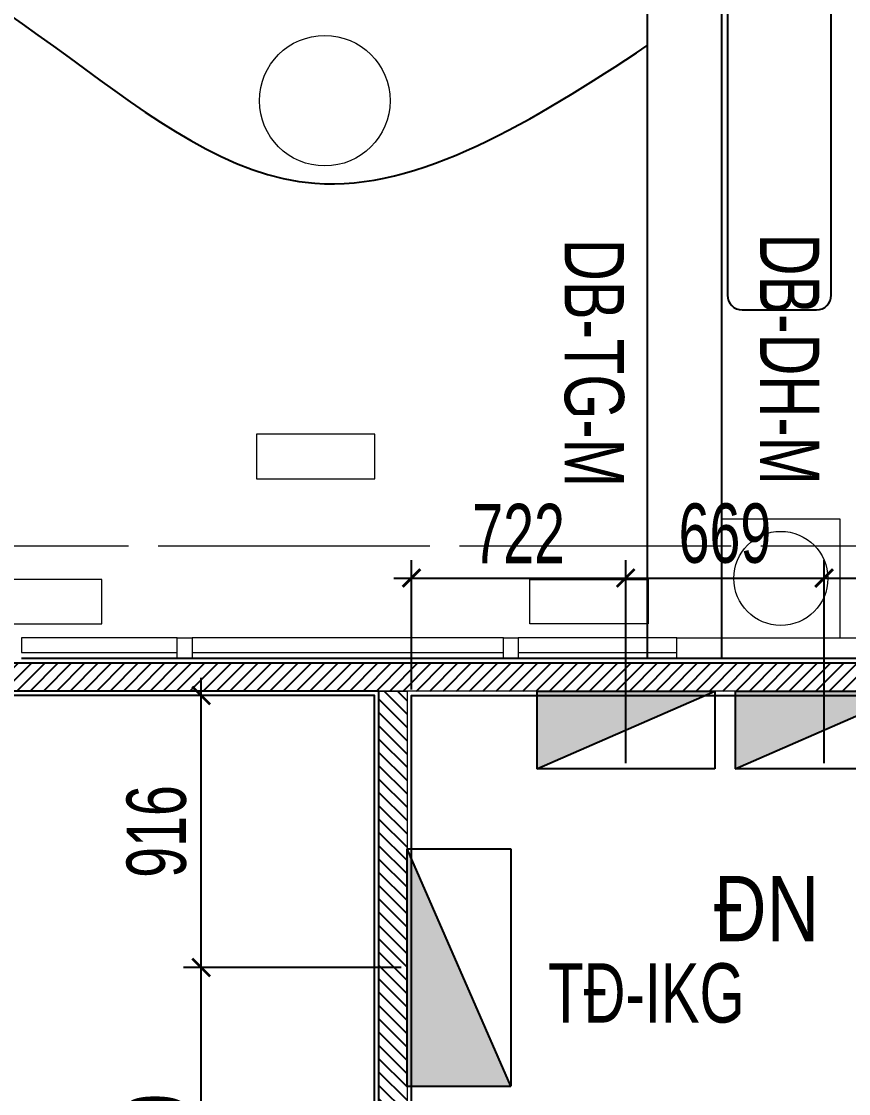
# Model space of a CAD drawing. Header units: millimetres. Extents: x -343543 to 400519, y -115663 to 104219.
# Drawn here: x -318563 to -315775, y 8153 to 11767 of the extents above; entities that cross this region are included whole.
import ezdxf
from ezdxf.xclip import XClip

# ---------------------------------------------------------------- set-up
doc = ezdxf.new("R2010")
doc.units = ezdxf.units.MM
doc.header["$XCLIPFRAME"] = 0
doc.linetypes.add('XREF MAT BANG TUONG XAY$0$CENTER', pattern=[50.800000000000004, 31.75, -6.35, 6.35, -6.35])
doc.layers.get('0').update_dxf_attribs({"color": 231, "lineweight": 0})
doc.layers.get('DefPoints').update_dxf_attribs({"color": 191})
for name, color, linetype, lineweight in [('A-PATT', 252, 'Continuous', 9), ('A-SYMBOLS', 10, 'Continuous', 13), ('E - EQ', 10, 'Continuous', 25), ('RSA -DIM', 231, 'Continuous', 0), ('XREF MAT BANG TUONG XAY$0$$1$A-TEXT', 8, 'Continuous', 25), ('XREF MAT BANG TUONG XAY$0$01.Xref _MB T1$0$A-WALL-INT', 8, 'Continuous', 9), ('XREF MAT BANG TUONG XAY$0$A-FINE', 8, 'Continuous', 25), ('XREF MAT BANG TUONG XAY$0$A-GRID', 8, 'XREF MAT BANG TUONG XAY$0$CENTER', 15), ('XREF MAT BANG TUONG XAY$0$A-WALL-INT', 8, 'Continuous', 9)]:
    doc.layers.add(name, color=color, linetype=linetype, lineweight=lineweight)
for name, color, linetype in [('E-text', 3, 'Continuous'), ('XREF MAT BANG TUONG XAY$0$A-FNSH', 8, 'Continuous'), ('XREF MAT BANG TUONG XAY$0$A-FURN', 8, 'Continuous'), ('XREF MAT BANG TUONG XAY$0$A-PATT', 8, 'Continuous')]:
    doc.layers.add(name, color=color, linetype=linetype)
doc.styles.add('SM-DIMTEXT', font='SME.shx', dxfattribs={"width": 0.7})
doc.styles.add('SM-TEXTTITLE', font='arial.ttf', dxfattribs={"width": 0.7, "height": 600})
doc.styles.add('XREF MAT BANG TUONG XAY$0$Arial', font='arial.ttf', dxfattribs={"width": 0.8})
doc.dimstyles.new('SDIM-100', dxfattribs={"dimscale": 100, "dimtxt": 2, "dimasz": 0.6, "dimexe": 0.6, "dimexo": 0.2, "dimgap": 0.5, "dimtad": 1, "dimdec": 0, "dimzin": 12, "dimtxsty": 'SM-DIMTEXT', "dimblk": 'ARCHTICK', "dimblk1": 'ARCHTICK', "dimblk2": 'ARCHTICK', "dimcen": 0.12, "dimdle": 0.6, "dimclrd": 7, "dimclre": 8, "dimadec": 0, "dimazin": 3, "dimtfac": 2, "dimtix": 1, "dimtmove": 1, "dimatfit": 3, "dimfxl": 1, "dimtzin": 0, "dimarcsym": 1})

# ---------------------------------------------------------------- blocks, each defined once
blk = doc.blocks.new('XREF MAT BANG TUONG XAY$0$00.xref_IKIGAI_Truc')
at = {"layer": 'XREF MAT BANG TUONG XAY$0$A-GRID', "color": 8, "ltscale": 20}
blk.add_lwpolyline([(-2907.525181142613, 10000), (42750.0013740146, 10000)], dxfattribs=at)
blk = doc.blocks.new('XREF MAT BANG TUONG XAY$0$xref_IKIGAI_Cot')
at = {"layer": 'XREF MAT BANG TUONG XAY$0$A-GRID', "color": 8, "ltscale": 20}
blk.add_lwpolyline([(-2907.525181142613, 10000), (42750.0013740146, 10000)], dxfattribs=at)
blk = doc.blocks.new('*U239')
at = {"layer": 'XREF MAT BANG TUONG XAY$0$A-PATT'}
h = blk.add_hatch(dxfattribs=at)
h.set_pattern_fill('ANSI31', color=8, scale=10)
h.set_pattern_definition([(45, (43066.79105138639, -11178.56439682681), (-22.45064030267288, 22.45064030267288), [])])
h.paths.add_polyline_path([(-38.69831128977239, 47.5), (7581.30310214434, 47.5), (7581.30310214434, -47.5), (-38.69831128977239, -47.5)])
at = {"layer": 'XREF MAT BANG TUONG XAY$0$A-WALL-INT', "color": 8}
blk.add_lwpolyline([(-38.69831128977239, 47.5), (7581.30310214434, 47.5), (7581.30310214434, -47.5), (-38.69831128977239, -47.5)], close=True, dxfattribs=at)
blk = doc.blocks.new('*U240')
at = {"layer": 'XREF MAT BANG TUONG XAY$0$A-PATT'}
h = blk.add_hatch(dxfattribs=at)
h.set_pattern_fill('ANSI31', color=8, scale=10)
h.set_pattern_definition([(45, (37661.78963755899, -11178.56439682681), (-22.45064030267288, 22.45064030267288), [])])
h.paths.add_polyline_path([(-38.69831128977239, 47.5), (2176.301688316938, 47.5), (2176.301688316938, -47.5), (-38.69831128977239, -47.5)])
at = {"layer": 'XREF MAT BANG TUONG XAY$0$A-WALL-INT', "color": 8}
blk.add_lwpolyline([(-38.69831128977239, 47.5), (2176.301688316938, 47.5), (2176.301688316938, -47.5), (-38.69831128977239, -47.5)], close=True, dxfattribs=at)
blk = doc.blocks.new('XREF MAT BANG NOI THAT')
at = {"color": 8}
for points in [[(20791.93670477864, 10226.06938306557), (21191.93670477864, 10226.06938306557), (21191.93670477864, 10376.06938306557), (20791.93670477864, 10376.06938306557)], [(22360.00141308866, 9689.999989421216), (22760.00141308866, 9689.999989421216), (22760.00141308866, 10089.99998942122), (22360.00141308866, 10089.99998942122)], [(19870.4709768857, 9736.63515880413), (20270.4709768857, 9736.63515880413), (20270.4709768857, 9886.63515880413), (19870.4709768857, 9886.63515880413)], [(22113.40243267157, 9736.63515880413), (21713.40243267157, 9736.63515880413), (21713.40243267157, 9886.63515880413), (22113.40243267157, 9886.63515880413)]]:
    blk.add_lwpolyline(points, close=True, dxfattribs=at)
for centre, radius in [((21022.60023566248, 11500.3672023488), 220), ((22560.00141308866, 9889.999989421216), 158.5349371901248)]:
    blk.add_circle(centre, radius, dxfattribs=at)
blk = doc.blocks.new('01.Xref _MB T1')
at = {"layer": 'XREF MAT BANG TUONG XAY$0$01.Xref _MB T1$0$A-WALL-INT', "color": 8}
for points in [[(20000.00141308866, 9639.999989431813), (20525.00141308866, 9639.999989431813), (20525.00141308866, 9689.999989431813), (20000.00141308866, 9689.999989431813)], [(20575.00141308866, 9619.999989421216), (20525.00141308866, 9619.999989421216), (20525.00141308866, 9689.999989431813), (20575.00141308866, 9689.999989431813)], [(20575.00141308866, 9639.999989431813), (21625.00141308866, 9639.999989431813), (21625.00141308866, 9689.999989431813), (20575.00141308866, 9689.999989431813)], [(21675.00141308866, 9619.999989421216), (21625.00141308866, 9619.999989421216), (21625.00141308866, 9689.999989431813), (21675.00141308866, 9689.999989431813)], [(21675.00141308866, 9639.999989431813), (22210.00141308866, 9639.999989431813), (22210.00141308866, 9689.999989431813), (21675.00141308866, 9689.999989431813)], [(22210.00141308866, 9689.999989421216), (23450.01062877173, 9689.999989421216), (23450.01062877173, 9619.999989421216), (22210.00141308866, 9619.999989421216)]]:
    blk.add_lwpolyline(points, close=True, dxfattribs=at)
at = {"layer": 'XREF MAT BANG TUONG XAY$0$A-FINE', "color": 8}
for points in [[(16189.99999931683, 9604.999989421216), (23810.00141265388, 9604.999989421216), (23810.00141265644, 14605.00000237583), (16189.99999931939, 14605.00000237583)], [(21205.0001108859, 9510.000002499848), (16189.99072870137, 9510.000002499848), (16189.99072876283, 7294.999999227872), (21205.00011094736, 7294.999999227872)]]:
    blk.add_lwpolyline(points, close=True, dxfattribs=at)
at = {"layer": 'XREF MAT BANG TUONG XAY$0$A-FNSH', "color": 8}
for points in [[(23810.01068324504, 8435.000970231877), (23920.00211191265, 8435.000970228824), (23920.00142163211, 9495.000017703716), (24114.9915870478, 9494.989748242215), (24114.9915048715, 9619.989736890011), (23920.00139505479, 9620.0000121524), (23919.99909035853, 11570.00001879016), (23795.00142333847, 11570.00001879009), (23795.00141266092, 10214.99998942119), (23490.01062877173, 10214.99998942118), (23490.01062877173, 9619.999989421216), (20000.0099798869, 9619.999989421216)], [(23919.99202244958, 7525.001003425557), (23919.99202252619, 7184.990693395906), (16079.99939583792, 7185.000007211183), (16079.99939583792, 7530.000960061545), (16204.9907282335, 7530.000960061545), (16204.9907282335, 7424.999989391385), (16409.99072956376, 7424.999989391385), (16409.99072956376, 7309.999999231293), (21190.00011095132, 7310.000000321717), (21190.00011152849, 9495.000002499433), (16204.99071884021, 9495.000002361105), (16204.99071884021, 8430.000960061545)], [(23794.99213549109, 7520.000897501001), (23794.99213549109, 7424.999989391383), (23589.99213539262, 7424.999989391385), (23589.99213539262, 7310.000001368795), (21315.00010991409, 7310.000000373273), (21315.00010954468, 9494.999984810442), (23794.98287727367, 9494.997038621268), (23794.98287727367, 8430.000924782056)]]:
    blk.add_lwpolyline(points, dxfattribs=at)
at = {"layer": 'XREF MAT BANG TUONG XAY$0$A-FURN', "color": 8}
for p, q in [((22110.00141308866, 14590.00000236339), (22110.00141308866, 9619.999989421216)), ((22360.00141308866, 14590.00000236191), (22360.00141308866, 9619.999989421216))]:
    blk.add_line(p, q, dxfattribs=at)
blk.add_lwpolyline([(22680.00141308866, 13272.85705920492), (22430.00141308866, 13272.85705920492, 0.414213562373095), (22380.00141308866, 13222.85705920492), (22380.00141308866, 10845.14282255157, 0.414213562373095), (22430.00141308866, 10795.14282255157), (22680.00141308866, 10795.14282255157, 0.414213562373095), (22730.00141308866, 10845.14282255157), (22730.00141308866, 13222.85705920492, 0.414213562373095)], format="xyb", close=True, dxfattribs=at)
blk.add_open_spline([(17889.99999888718, 11676.91984259911), (18315.60651568567, 11925.73999936744), (19622.3845316965, 12495.27143981166), (20709.94153805038, 10808.31125225806), (21723.40813033104, 11430.73323847186), (22110.00141308866, 11685.87390609351)], degree=3, knots=[94.75599971419908, 94.75599971419908, 94.75599971419908, 94.75599971419908, 1401.904170162886, 3448.737762724028, 4698.055798347302, 4698.055798347302, 4698.055798347302, 4698.055798347302], dxfattribs=at)
at = {"color": 8}
blk.add_blockref('XREF MAT BANG TUONG XAY$0$00.xref_IKIGAI_Truc', (0.000109863918623887, 0), dxfattribs=at)
ref = blk.add_blockref('XREF MAT BANG TUONG XAY$0$xref_IKIGAI_Cot', (-0.009273172880057245, -1.075099498848431e-05), dxfattribs=at)
XClip(ref).set_block_clipping_path([(-1610.3425959282936, -2225.6693134198044), (41829.12952086335, 21555.881957526355)])
at = {"layer": 'XREF MAT BANG TUONG XAY$0$A-FURN', "color": 8}
blk.add_blockref('*U239', (16228.69831050955, 9557.49999997342), dxfattribs=at)
at = {"layer": 'XREF MAT BANG TUONG XAY$0$A-FURN', "color": 8, "rotation": 270}
blk.add_blockref('*U240', (21252.50010954214, 9471.301688683647), dxfattribs=at)
at = {"layer": 'XREF MAT BANG TUONG XAY$0$$1$A-TEXT', "color": 8, "style": 'XREF MAT BANG TUONG XAY$0$Arial', "width": 0.8}
blk.add_text('ĐN', height=220, dxfattribs=at).set_placement((22334.44278294217, 8666.883588093957))
at = {"layer": 'A-PATT', "color": 8}
blk.add_blockref('XREF MAT BANG NOI THAT', (0, 0), dxfattribs=at)
blk = doc.blocks.new('*U26')
h = blk.add_hatch(color=9)
h.dxf.hatch_style = 1
h.paths.add_polyline_path([(-350.0000000000002, 400.0000000000144), (1.77635683940025e-13, -399.9999999999854), (-1.77635683940025e-13, 400.0000000000146)])
for p, q in [((-349.9999999999998, -399.9999999999856), (-350.0000000000002, 400.0000000000144)), ((-350.0000000000002, 400.0000000000144), (1.77635683940025e-13, -399.9999999999854)), ((-1.77635683940025e-13, 400.0000000000146), (-350.0000000000002, 400.0000000000144)), ((-1.77635683940025e-13, 400.0000000000146), (1.77635683940025e-13, -399.9999999999854)), ((1.77635683940025e-13, -399.9999999999854), (-349.9999999999998, -399.9999999999856))]:
    blk.add_line(p, q)
blk = doc.blocks.new('_ArchTick')
at = {"color": 0, "linetype": 'ByBlock', "const_width": 0.15}
blk.add_lwpolyline([(-0.5, -0.5), (0.5, 0.5)], dxfattribs=at)
blk = doc.blocks.new('*D553')
at = {"layer": 'DefPoints', "color": 0, "linetype": 'Continuous', "ltscale": 1000, "transparency": 16777216}
for p in [(-317957.67428243, 8578.502235058751), (-317263.4688522171, 8578.502235058751), (-317248.4782350856, 7310.000000373306)]:
    blk.add_point(p, dxfattribs=at)
at = {"layer": 'RSA -DIM', "color": 7, "linetype": 'Continuous', "lineweight": -2, "ltscale": 1000, "transparency": 16777216}
blk.add_line((-317957.67428243, 7250.000000373305), (-317957.67428243, 8638.502235058751), dxfattribs=at)
at = {"layer": 'RSA -DIM', "color": 8, "linetype": 'Continuous', "lineweight": -2, "ltscale": 1000, "transparency": 16777216}
for p, q in [((-317283.4688522171, 8578.502235058751), (-318017.67428243, 8578.502235058751)), ((-317268.4782350856, 7310.000000373306), (-318017.67428243, 7310.000000373305))]:
    blk.add_line(p, q, dxfattribs=at)
at = {"layer": 'RSA -DIM', "color": 7, "linetype": 'Continuous', "lineweight": -2, "ltscale": 1000, "transparency": 16777216, "xscale": 60, "yscale": 60, "zscale": 60}
for p, rotation in [((-317957.67428243, 8578.502235058751), 90), ((-317957.67428243, 7310.000000373305), 270)]:
    blk.add_blockref('_ArchTick', p, dxfattribs=dict(at, rotation=rotation))
at = {"layer": 'RSA -DIM', "color": 0, "linetype": 'Continuous', "ltscale": 1000, "transparency": 16777216, "insert": (-318107.67428243, 7944.251117716117), "char_height": 200, "attachment_point": 5, "rotation": 90, "style": 'SM-DIMTEXT'}
blk.add_mtext('1269', dxfattribs=at)
blk = doc.blocks.new('*D554')
at = {"layer": 'DefPoints', "color": 0, "linetype": 'Continuous', "ltscale": 1000, "transparency": 16777216}
for p in [(-317957.6742824301, 9495.00000249947), (-317373.4782334712, 9495.00000249947), (-317263.4688522171, 8578.502235058751)]:
    blk.add_point(p, dxfattribs=at)
at = {"layer": 'RSA -DIM', "color": 7, "linetype": 'Continuous', "lineweight": -2, "ltscale": 1000, "transparency": 16777216}
blk.add_line((-317957.6742824301, 8518.502235058751), (-317957.6742824301, 9555.00000249947), dxfattribs=at)
at = {"layer": 'RSA -DIM', "color": 8, "linetype": 'Continuous', "lineweight": -2, "ltscale": 1000, "transparency": 16777216}
for p, q in [((-317393.4782334712, 9495.00000249947), (-318017.6742824301, 9495.00000249947)), ((-317283.4688522171, 8578.502235058751), (-318017.6742824301, 8578.502235058751))]:
    blk.add_line(p, q, dxfattribs=at)
at = {"layer": 'RSA -DIM', "color": 7, "linetype": 'Continuous', "lineweight": -2, "ltscale": 1000, "transparency": 16777216, "xscale": 60, "yscale": 60, "zscale": 60}
for p, rotation in [((-317957.6742824301, 9495.00000249947), 90), ((-317957.6742824301, 8578.502235058751), 270)]:
    blk.add_blockref('_ArchTick', p, dxfattribs=dict(at, rotation=rotation))
at = {"layer": 'RSA -DIM', "color": 0, "linetype": 'Continuous', "ltscale": 1000, "transparency": 16777216, "insert": (-318107.6742824301, 9036.751118779199), "char_height": 200, "attachment_point": 5, "rotation": 90, "style": 'SM-DIMTEXT'}
blk.add_mtext('916', dxfattribs=at)
blk = doc.blocks.new('*D555')
at = {"layer": 'DefPoints', "color": 0, "linetype": 'Continuous', "ltscale": 1000, "transparency": 16777216}
for p in [(-316526.3611296945, 9891.19246987233), (-317248.4782354549, 9494.99998481047), (-316526.3611296945, 9247.499992305653, 0.0003829767654196793)]:
    blk.add_point(p, dxfattribs=at)
at = {"layer": 'RSA -DIM', "color": 8, "linetype": 'Continuous', "lineweight": -2, "ltscale": 1000, "transparency": 16777216}
for p, q in [((-317248.4782354549, 9514.99998481047), (-317248.4782354549, 9951.19246987233)), ((-316526.3611296945, 9267.499992305653), (-316526.3611296945, 9951.19246987233))]:
    blk.add_line(p, q, dxfattribs=at)
at = {"layer": 'RSA -DIM', "color": 7, "linetype": 'Continuous', "lineweight": -2, "ltscale": 1000, "transparency": 16777216}
blk.add_line((-317308.4782354549, 9891.19246987233), (-316466.3611296945, 9891.19246987233), dxfattribs=at)
at = {"layer": 'RSA -DIM', "color": 7, "linetype": 'Continuous', "lineweight": -2, "ltscale": 1000, "transparency": 16777216, "xscale": 60, "yscale": 60, "zscale": 60, "rotation": 180}
blk.add_blockref('_ArchTick', (-317248.4782354549, 9891.19246987233), dxfattribs=at)
at = {"layer": 'RSA -DIM', "color": 7, "linetype": 'Continuous', "lineweight": -2, "ltscale": 1000, "transparency": 16777216, "xscale": 60, "yscale": 60, "zscale": 60}
blk.add_blockref('_ArchTick', (-316526.3611296945, 9891.19246987233), dxfattribs=at)
at = {"layer": 'RSA -DIM', "color": 0, "linetype": 'Continuous', "ltscale": 1000, "transparency": 16777216, "insert": (-316887.4196825747, 10041.19246987233), "char_height": 200, "attachment_point": 5, "style": 'SM-DIMTEXT'}
blk.add_mtext('722', dxfattribs=at)
blk = doc.blocks.new('*D556')
at = {"layer": 'DefPoints', "color": 0, "linetype": 'Continuous', "ltscale": 1000, "transparency": 16777216}
for p in [(-315857.3742431261, 9891.19246987233), (-316526.3611296945, 9247.499992305653, 0.0003829767654196793), (-315857.3742431261, 9247.499992305646, 0.0003829767654196793)]:
    blk.add_point(p, dxfattribs=at)
at = {"layer": 'RSA -DIM', "color": 8, "linetype": 'Continuous', "lineweight": -2, "ltscale": 1000, "transparency": 16777216}
for p, q in [((-316526.3611296945, 9267.499992305653), (-316526.3611296945, 9951.19246987233)), ((-315857.3742431261, 9267.499992305646), (-315857.3742431261, 9951.19246987233))]:
    blk.add_line(p, q, dxfattribs=at)
at = {"layer": 'RSA -DIM', "color": 7, "linetype": 'Continuous', "lineweight": -2, "ltscale": 1000, "transparency": 16777216}
blk.add_line((-316586.3611296945, 9891.19246987233), (-315797.3742431261, 9891.19246987233), dxfattribs=at)
at = {"layer": 'RSA -DIM', "color": 7, "linetype": 'Continuous', "lineweight": -2, "ltscale": 1000, "transparency": 16777216, "xscale": 60, "yscale": 60, "zscale": 60, "rotation": 180}
blk.add_blockref('_ArchTick', (-316526.3611296945, 9891.19246987233), dxfattribs=at)
at = {"layer": 'RSA -DIM', "color": 7, "linetype": 'Continuous', "lineweight": -2, "ltscale": 1000, "transparency": 16777216, "xscale": 60, "yscale": 60, "zscale": 60}
blk.add_blockref('_ArchTick', (-315857.3742431261, 9891.19246987233), dxfattribs=at)
at = {"layer": 'RSA -DIM', "color": 0, "linetype": 'Continuous', "ltscale": 1000, "transparency": 16777216, "insert": (-316191.8676864103, 10041.19246987233), "char_height": 200, "attachment_point": 5, "style": 'SM-DIMTEXT'}
blk.add_mtext('669', dxfattribs=at)
blk = doc.blocks.new('*D557')
at = {"layer": 'DefPoints', "color": 0, "linetype": 'Continuous', "ltscale": 1000, "transparency": 16777216}
for p in [(-315132.6851744814, 9891.19246987233), (-315857.3742431261, 9247.499992305646, 0.0003829767654196793), (-315132.6851744814, 9209.999991965044)]:
    blk.add_point(p, dxfattribs=at)
at = {"layer": 'RSA -DIM', "color": 8, "linetype": 'Continuous', "lineweight": -2, "ltscale": 1000, "transparency": 16777216}
for p, q in [((-315857.3742431261, 9267.499992305646), (-315857.3742431261, 9951.19246987233)), ((-315132.6851744814, 9229.999991965044), (-315132.6851744814, 9951.19246987233))]:
    blk.add_line(p, q, dxfattribs=at)
at = {"layer": 'RSA -DIM', "color": 7, "linetype": 'Continuous', "lineweight": -2, "ltscale": 1000, "transparency": 16777216}
blk.add_line((-315917.3742431261, 9891.19246987233), (-315072.6851744814, 9891.19246987233), dxfattribs=at)
at = {"layer": 'RSA -DIM', "color": 7, "linetype": 'Continuous', "lineweight": -2, "ltscale": 1000, "transparency": 16777216, "xscale": 60, "yscale": 60, "zscale": 60, "rotation": 180}
blk.add_blockref('_ArchTick', (-315857.3742431261, 9891.19246987233), dxfattribs=at)
at = {"layer": 'RSA -DIM', "color": 7, "linetype": 'Continuous', "lineweight": -2, "ltscale": 1000, "transparency": 16777216, "xscale": 60, "yscale": 60, "zscale": 60}
blk.add_blockref('_ArchTick', (-315132.6851744814, 9891.19246987233), dxfattribs=at)
at = {"layer": 'RSA -DIM', "color": 0, "linetype": 'Continuous', "ltscale": 1000, "transparency": 16777216, "insert": (-315495.0297088037, 10041.19246987233), "char_height": 200, "attachment_point": 5, "style": 'SM-DIMTEXT'}
blk.add_mtext('725', dxfattribs=at)

msp = doc.modelspace()

# ---------------------------------------------------------------- block references
at = {"layer": 'A-SYMBOLS'}
msp.add_blockref('01.Xref _MB T1', (-338563.4783449996, 2.91038304567337e-11), dxfattribs=at)

# ---------------------------------------------------------------- next in the draw order: block references
at = {"layer": 'E - EQ', "xscale": 0.75, "yscale": 0.75, "zscale": 0.75, "rotation": 89.99999999999999}
for p in [(-316526.3611296945, 9509.999992305653, 0.0003829767654196793), (-315857.3742431261, 9509.999992305653, 0.0003829767654196793)]:
    msp.add_blockref('*U26', p, dxfattribs=at)
at = {"layer": 'E - EQ', "rotation": 180}
msp.add_blockref('*U26', (-317263.468852217, 8578.502235058762), dxfattribs=at)

# ---------------------------------------------------------------- next in the draw order: texts
at = {"layer": 'E-text', "style": 'SM-TEXTTITLE', "width": 0.7}
for s, p in [('DB-DH-M', (-316073.3589685392, 11052.26365265038, -0.0003829767654196776)), ('DB-TG-M', (-316732.0474833169, 11034.21658860898, -0.0003829767654196776))]:
    msp.add_text(s, height=200, rotation=270, dxfattribs=at).set_placement(p)
msp.add_text('TĐ-IKG', height=200, dxfattribs=at).set_placement((-316787.9406772938, 8392.467975561276, -6.601226006261511e-09))

# ---------------------------------------------------------------- next in the draw order: dimensions: what is measured, and where the dimension line sits
at = {"layer": 'RSA -DIM', "color": 1, "linetype": 'Continuous', "ltscale": 1000}
for base, p1, p2, picture, middle in [((-316526.3611296945, 9891.19246987233), (-317248.4782354549, 9494.99998481047), (-316526.3611296945, 9247.499992305653, 0.0003829767654196793), '*D555', (-316887.4196825747, 10041.19246987233)), ((-315857.3742431261, 9891.19246987233), (-316526.3611296945, 9247.499992305653, 0.0003829767654196793), (-315857.3742431261, 9247.499992305646, 0.0003829767654196793), '*D556', (-316191.8676864103, 10041.19246987233)), ((-315132.6851744814, 9891.19246987233), (-315857.3742431261, 9247.499992305646, 0.0003829767654196793), (-315132.6851744814, 9209.999991965044), '*D557', (-315495.0297088037, 10041.19246987233))]:
    dim = msp.add_linear_dim(base=base, p1=p1, p2=p2, dimstyle='SDIM-100', dxfattribs=at)
    dim.commit()
    dim.dimension.update_dxf_attribs({"geometry": picture, "text_midpoint": middle})
for base, p1, p2, picture, middle in [((-317957.6742824301, 9495.00000249947), (-317263.468852217, 8578.502235058748), (-317373.4782334711, 9495.000002499466), '*D554', (-318107.6742824301, 9036.751118779199)), ((-317957.67428243, 8578.502235058751), (-317248.4782350855, 7310.000000373302), (-317263.468852217, 8578.502235058748), '*D553', (-318107.67428243, 7944.251117716117))]:
    dim = msp.add_linear_dim(base=base, p1=p1, p2=p2, angle=90, dimstyle='SDIM-100', dxfattribs=at)
    dim.commit()
    dim.dimension.update_dxf_attribs({"geometry": picture, "text_midpoint": middle})

doc.saveas('drawing.dxf')
